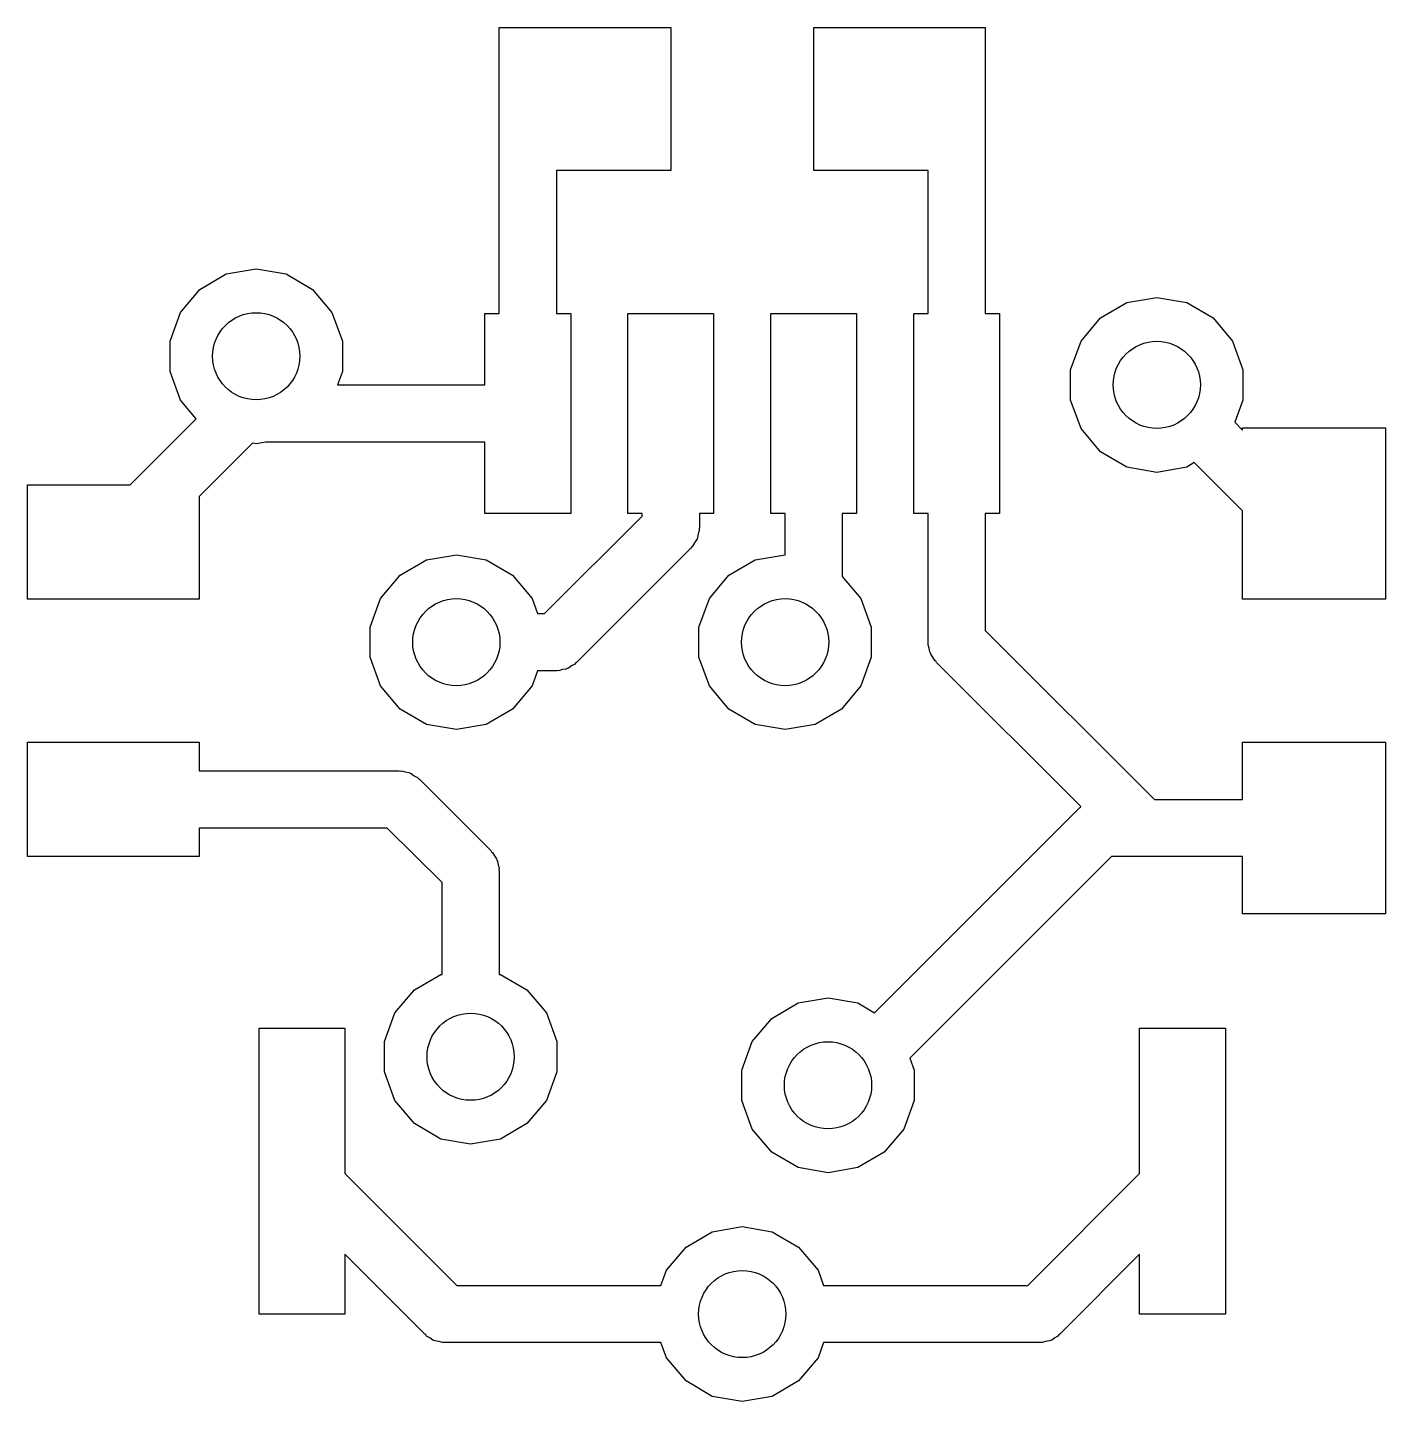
# Model space of a CAD drawing. Extents: x 74.6 to 131.1, y -111.7 to -89.2.
# Drawn here: x 82.15 to 86.9, y -109.606 to -104.8 of the extents above; entities that cross this region are included whole.
import ezdxf

# ---------------------------------------------------------------- set-up
doc = ezdxf.new("R2010")
doc.units = 0
doc.header["$MEASUREMENT"] = 0
doc.layers.add('BLACK', color=7, linetype='CONTINUOUS')

msp = doc.modelspace()

# ---------------------------------------------------------------- linework, layer by layer
at = {"layer": 'Black'}
for p, q in [((83.8, -105.25), (83.8, -104.8)), ((83.8, -104.8), (84.4, -104.8)), ((84.4, -104.8), (84.4, -105.3)), ((84.9, -105.3), (84.9, -104.8)), ((84.9, -104.8), (85.5, -104.8)), ((85.5, -104.8), (85.5, -105.3)), ((83.8, -105.8), (83.8, -105.25)), ((84.4, -105.3), (84, -105.3)), ((84, -105.3), (84, -105.8)), ((85.3, -105.3), (84.9, -105.3)), ((85.3, -105.8), (85.3, -105.3)), ((85.5, -105.3), (85.5, -105.8)), ((82.7533, -105.716), (82.8454, -105.662)), ((82.8454, -105.662), (82.95, -105.644)), ((82.95, -105.644), (83.0546, -105.662)), ((83.0546, -105.662), (83.1467, -105.716)), ((82.685, -105.797), (82.7533, -105.716)), ((83.1467, -105.716), (83.215, -105.797)), ((85.9033, -105.816), (85.9954, -105.762)), ((85.9954, -105.762), (86.1, -105.744)), ((86.1, -105.744), (86.2046, -105.762)), ((86.2046, -105.762), (86.2967, -105.816)), ((82.6487, -105.897), (82.685, -105.797)), ((83.215, -105.797), (83.2513, -105.897)), ((83.75, -106.05), (83.75, -105.8)), ((83.75, -105.8), (83.8, -105.8)), ((84, -105.8), (84.05, -105.8)), ((84.05, -105.8), (84.05, -106.5)), ((84.25, -106.5), (84.25, -105.8)), ((84.25, -105.8), (84.55, -105.8)), ((84.55, -105.8), (84.55, -106.5)), ((84.75, -106.5), (84.75, -105.8)), ((84.75, -105.8), (85.05, -105.8)), ((85.05, -105.8), (85.05, -106.5)), ((85.25, -106.5), (85.25, -105.8)), ((85.25, -105.8), (85.3, -105.8)), ((85.5, -105.8), (85.55, -105.8)), ((85.55, -105.8), (85.55, -106.5)), ((85.835, -105.897), (85.9033, -105.816)), ((86.2967, -105.816), (86.365, -105.897)), ((82.6487, -106.003), (82.6487, -105.897)), ((83.2513, -105.897), (83.2513, -106.003)), ((85.7987, -105.997), (85.835, -105.897)), ((86.365, -105.897), (86.4013, -105.997)), ((82.685, -106.103), (82.6487, -106.003)), ((83.2513, -106.003), (83.2343, -106.05)), ((85.7987, -106.103), (85.7987, -105.997)), ((86.4013, -105.997), (86.4013, -106.103)), ((83.2343, -106.05), (83.75, -106.05)), ((82.74, -106.169), (82.685, -106.103)), ((85.835, -106.203), (85.7987, -106.103)), ((86.4013, -106.103), (86.3728, -106.181)), ((82.5086, -106.4), (82.74, -106.169)), ((85.9033, -106.284), (85.835, -106.203)), ((86.3728, -106.181), (86.4, -106.209)), ((86.4, -106.209), (86.4, -106.2)), ((86.4, -106.2), (86.9, -106.2)), ((86.9, -106.2), (86.9, -106.8)), ((82.9376, -106.254), (82.75, -106.441)), ((82.95, -106.256), (82.9376, -106.254)), ((82.9838, -106.25), (82.95, -106.256)), ((83.15, -106.25), (82.9838, -106.25)), ((83.75, -106.25), (83.15, -106.25)), ((83.75, -106.5), (83.75, -106.25)), ((85.9954, -106.338), (85.9033, -106.284)), ((86.1, -106.356), (85.9954, -106.338)), ((86.2046, -106.338), (86.1, -106.356)), ((86.2309, -106.322), (86.2046, -106.338)), ((86.4, -106.491), (86.2309, -106.322)), ((82.15, -106.8), (82.15, -106.4)), ((82.15, -106.4), (82.5086, -106.4)), ((82.75, -106.441), (82.75, -106.8)), ((84.05, -106.5), (83.75, -106.5)), ((84.3, -106.5), (84.25, -106.5)), ((84.3, -106.509), (84.3, -106.5)), ((84.55, -106.5), (84.5, -106.5)), ((84.5, -106.5), (84.5, -106.55)), ((84.8, -106.5), (84.75, -106.5)), ((84.8, -106.644), (84.8, -106.5)), ((85.05, -106.5), (85, -106.5)), ((85, -106.5), (85, -106.72)), ((85.3, -106.5), (85.25, -106.5)), ((85.3, -106.95), (85.3, -106.5)), ((85.55, -106.5), (85.5, -106.5)), ((85.5, -106.5), (85.5, -106.909)), ((86.4, -106.8), (86.4, -106.491)), ((83.9586, -106.85), (84.3, -106.509)), ((84.4906, -106.592), (84.4831, -106.603)), ((84.4918, -106.588), (84.4906, -106.592)), ((84.494, -106.584), (84.4918, -106.588)), ((84.4962, -106.571), (84.494, -106.584)), ((84.4996, -106.559), (84.4962, -106.571)), ((84.5, -106.55), (84.4992, -106.554)), ((84.4992, -106.554), (84.4996, -106.559)), ((83.5454, -106.662), (83.65, -106.644)), ((83.65, -106.644), (83.7546, -106.662)), ((84.4707, -106.621), (84.0707, -107.021)), ((84.4732, -106.617), (84.4707, -106.621)), ((84.4766, -106.614), (84.4732, -106.617)), ((84.4831, -106.603), (84.4766, -106.614)), ((84.6954, -106.662), (84.8, -106.644)), ((83.4533, -106.716), (83.5454, -106.662)), ((83.7546, -106.662), (83.8467, -106.716)), ((84.6033, -106.716), (84.6954, -106.662)), ((83.385, -106.797), (83.4533, -106.716)), ((83.8467, -106.716), (83.915, -106.797)), ((84.535, -106.797), (84.6033, -106.716)), ((85, -106.72), (85.065, -106.797)), ((82.75, -106.8), (82.15, -106.8)), ((83.3487, -106.897), (83.385, -106.797)), ((83.915, -106.797), (83.9343, -106.85)), ((84.4987, -106.897), (84.535, -106.797)), ((85.065, -106.797), (85.1013, -106.897)), ((86.9, -106.8), (86.4, -106.8)), ((83.9343, -106.85), (83.9586, -106.85)), ((83.3487, -107.003), (83.3487, -106.897)), ((84.4987, -107.003), (84.4987, -106.897)), ((85.1013, -106.897), (85.1013, -107.003)), ((85.5, -106.909), (86.0914, -107.5)), ((85.3008, -106.954), (85.3, -106.95)), ((85.3004, -106.959), (85.3008, -106.954)), ((85.3038, -106.971), (85.3004, -106.959)), ((85.306, -106.984), (85.3038, -106.971)), ((83.385, -107.103), (83.3487, -107.003)), ((84.0643, -107.027), (84.053, -107.033)), ((84.0671, -107.023), (84.0643, -107.027)), ((84.0707, -107.021), (84.0671, -107.023)), ((84.535, -107.103), (84.4987, -107.003)), ((85.1013, -107.003), (85.065, -107.103)), ((85.3082, -106.988), (85.306, -106.984)), ((85.3094, -106.992), (85.3082, -106.988)), ((85.3169, -107.003), (85.3094, -106.992)), ((85.3234, -107.014), (85.3169, -107.003)), ((85.3268, -107.017), (85.3234, -107.014)), ((85.3293, -107.021), (85.3268, -107.017)), ((85.834, -107.525), (85.3293, -107.021)), ((83.9343, -107.05), (83.915, -107.103)), ((84, -107.05), (83.9343, -107.05)), ((84.0043, -107.049), (84, -107.05)), ((84.0087, -107.05), (84.0043, -107.049)), ((84.0213, -107.046), (84.0087, -107.05)), ((84.0342, -107.044), (84.0213, -107.046)), ((84.038, -107.042), (84.0342, -107.044)), ((84.0423, -107.041), (84.038, -107.042)), ((84.053, -107.033), (84.0423, -107.041)), ((83.4533, -107.184), (83.385, -107.103)), ((83.915, -107.103), (83.8467, -107.184)), ((84.6033, -107.184), (84.535, -107.103)), ((85.065, -107.103), (84.9967, -107.184)), ((83.5454, -107.238), (83.4533, -107.184)), ((83.8467, -107.184), (83.7546, -107.238)), ((84.6954, -107.238), (84.6033, -107.184)), ((84.9967, -107.184), (84.9046, -107.238)), ((83.65, -107.256), (83.5454, -107.238)), ((83.7546, -107.238), (83.65, -107.256)), ((84.8, -107.256), (84.6954, -107.238)), ((84.9046, -107.238), (84.8, -107.256)), ((82.15, -107.7), (82.15, -107.3)), ((82.15, -107.3), (82.75, -107.3)), ((82.75, -107.3), (82.75, -107.4)), ((86.4, -107.5), (86.4, -107.3)), ((86.4, -107.3), (86.9, -107.3)), ((86.9, -107.3), (86.9, -107.9)), ((82.75, -107.4), (83.45, -107.4)), ((83.45, -107.4), (83.4543, -107.401)), ((83.4543, -107.401), (83.4587, -107.4)), ((83.4587, -107.4), (83.4713, -107.404)), ((83.4713, -107.404), (83.4842, -107.406)), ((83.4842, -107.406), (83.488, -107.408)), ((83.488, -107.408), (83.4923, -107.409)), ((83.4923, -107.409), (83.503, -107.417)), ((83.503, -107.417), (83.5143, -107.423)), ((83.5143, -107.423), (83.5171, -107.427)), ((83.5171, -107.427), (83.5207, -107.429)), ((83.5207, -107.429), (83.7707, -107.679)), ((86.0914, -107.5), (86.4, -107.5)), ((85.1126, -108.246), (85.8293, -107.529)), ((85.8293, -107.529), (85.8329, -107.527)), ((85.8329, -107.527), (85.834, -107.525)), ((83.4086, -107.6), (82.75, -107.6)), ((82.75, -107.6), (82.75, -107.7)), ((83.6, -107.791), (83.4086, -107.6)), ((82.75, -107.7), (82.15, -107.7)), ((83.7707, -107.679), (83.7732, -107.683)), ((83.7732, -107.683), (83.7766, -107.686)), ((83.7766, -107.686), (83.7831, -107.697)), ((83.7831, -107.697), (83.7906, -107.708)), ((85.9414, -107.7), (85.2362, -108.405)), ((86.05, -107.7), (85.9414, -107.7)), ((86.4, -107.7), (86.05, -107.7)), ((86.4, -107.9), (86.4, -107.7)), ((83.7906, -107.708), (83.7918, -107.712)), ((83.7918, -107.712), (83.794, -107.716)), ((83.794, -107.716), (83.7962, -107.729)), ((83.7962, -107.729), (83.7996, -107.741)), ((83.7996, -107.741), (83.7992, -107.746)), ((83.7992, -107.746), (83.8, -107.75)), ((83.8, -107.75), (83.8, -108.112)), ((83.6, -108.112), (83.6, -107.791)), ((86.9, -107.9), (86.4, -107.9)), ((83.5033, -108.166), (83.5954, -108.112)), ((83.5954, -108.112), (83.6, -108.112)), ((83.8, -108.112), (83.8046, -108.112)), ((83.8046, -108.112), (83.8967, -108.166)), ((83.435, -108.247), (83.5033, -108.166)), ((83.8967, -108.166), (83.965, -108.247)), ((84.7533, -108.266), (84.8454, -108.212)), ((84.8454, -108.212), (84.95, -108.194)), ((84.95, -108.194), (85.0546, -108.212)), ((85.0546, -108.212), (85.1126, -108.246)), ((83.3987, -108.347), (83.435, -108.247)), ((83.965, -108.247), (84.0013, -108.347)), ((84.685, -108.347), (84.7533, -108.266)), ((82.96, -109.3), (82.96, -108.3)), ((82.96, -108.3), (83.26, -108.3)), ((83.26, -108.3), (83.26, -108.809)), ((86.04, -108.809), (86.04, -108.3)), ((86.04, -108.3), (86.34, -108.3)), ((86.34, -108.3), (86.34, -109.3)), ((83.3987, -108.453), (83.3987, -108.347)), ((84.0013, -108.347), (84.0013, -108.453)), ((84.6487, -108.447), (84.685, -108.347)), ((85.2362, -108.405), (85.2513, -108.447)), ((83.435, -108.553), (83.3987, -108.453)), ((84.0013, -108.453), (83.965, -108.553)), ((84.6487, -108.553), (84.6487, -108.447)), ((85.2513, -108.447), (85.2513, -108.553)), ((83.5033, -108.634), (83.435, -108.553)), ((83.965, -108.553), (83.8967, -108.634)), ((84.685, -108.653), (84.6487, -108.553)), ((85.2513, -108.553), (85.215, -108.653)), ((83.5954, -108.688), (83.5033, -108.634)), ((83.8967, -108.634), (83.8046, -108.688)), ((84.7533, -108.734), (84.685, -108.653)), ((85.215, -108.653), (85.1467, -108.734)), ((83.7, -108.706), (83.5954, -108.688)), ((83.8046, -108.688), (83.7, -108.706)), ((84.8454, -108.788), (84.7533, -108.734)), ((85.1467, -108.734), (85.0546, -108.788)), ((84.95, -108.806), (84.8454, -108.788)), ((85.0546, -108.788), (84.95, -108.806)), ((83.26, -108.809), (83.6514, -109.2)), ((85.6486, -109.2), (86.04, -108.809)), ((84.5454, -109.012), (84.65, -108.994)), ((84.65, -108.994), (84.7546, -109.012)), ((84.4533, -109.066), (84.5454, -109.012)), ((84.7546, -109.012), (84.8467, -109.066)), ((83.5393, -109.371), (83.26, -109.091)), ((83.26, -109.091), (83.26, -109.3)), ((84.385, -109.147), (84.4533, -109.066)), ((84.8467, -109.066), (84.915, -109.147)), ((86.04, -109.091), (85.7607, -109.371)), ((86.04, -109.3), (86.04, -109.091)), ((84.3657, -109.2), (84.385, -109.147)), ((84.915, -109.147), (84.9343, -109.2)), ((83.6514, -109.2), (84.3657, -109.2)), ((84.9343, -109.2), (85.6486, -109.2)), ((83.26, -109.3), (82.96, -109.3)), ((86.34, -109.3), (86.04, -109.3)), ((83.5429, -109.373), (83.5393, -109.371)), ((83.5457, -109.377), (83.5429, -109.373)), ((83.557, -109.383), (83.5457, -109.377)), ((83.5677, -109.391), (83.557, -109.383)), ((85.743, -109.383), (85.7323, -109.391)), ((85.7543, -109.377), (85.743, -109.383)), ((85.7571, -109.373), (85.7543, -109.377)), ((85.7607, -109.371), (85.7571, -109.373)), ((83.572, -109.392), (83.5677, -109.391)), ((83.5758, -109.394), (83.572, -109.392)), ((83.5887, -109.396), (83.5758, -109.394)), ((83.6013, -109.4), (83.5887, -109.396)), ((83.6057, -109.399), (83.6013, -109.4)), ((83.61, -109.4), (83.6057, -109.399)), ((84.3657, -109.4), (83.61, -109.4)), ((84.385, -109.453), (84.3657, -109.4)), ((84.9343, -109.4), (84.915, -109.453)), ((85.69, -109.4), (84.9343, -109.4)), ((85.6943, -109.399), (85.69, -109.4)), ((85.6987, -109.4), (85.6943, -109.399)), ((85.7113, -109.396), (85.6987, -109.4)), ((85.7242, -109.394), (85.7113, -109.396)), ((85.728, -109.392), (85.7242, -109.394)), ((85.7323, -109.391), (85.728, -109.392)), ((84.4533, -109.534), (84.385, -109.453)), ((84.915, -109.453), (84.8467, -109.534)), ((84.5454, -109.588), (84.4533, -109.534)), ((84.8467, -109.534), (84.7546, -109.588)), ((84.65, -109.606), (84.5454, -109.588)), ((84.7546, -109.588), (84.65, -109.606))]:
    msp.add_line(p, q, dxfattribs=at)
for centre in [(82.95, -105.95), (86.1, -106.05), (83.65, -106.95), (84.8, -106.95), (83.7, -108.4), (84.95, -108.5), (84.65, -109.3)]:
    msp.add_circle(centre, 0.1524, dxfattribs=at)

doc.saveas('drawing.dxf')
